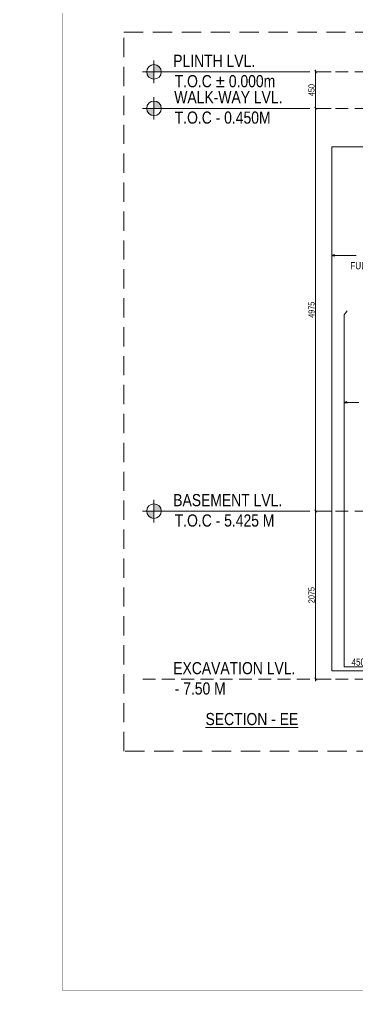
# Model space of a CAD drawing. Header units: millimetres. Extents: x 1112055 to 3390982, y -148532 to 766891.
# Drawn here: x 1737529 to 1754189, y 219244 to 267226 of the extents above; entities that cross this region are included whole.
import ezdxf

# ---------------------------------------------------------------- set-up
doc = ezdxf.new("R2010")
doc.units = ezdxf.units.MM
doc.header["$PDMODE"] = 35
doc.header["$PDSIZE"] = -25
doc.linetypes.add('Hidden', pattern=[9.525, 6.35, -3.175])
for name, color, linetype, lineweight in [('A_Levels', 150, 'Hidden', 13), ('A_Text', 7, 'Continuous', 15), ('B P.C.C', 251, 'Continuous', 0), ('B STEEL', 34, 'Continuous', 15), ('B STEEL TEXT', 7, 'Continuous', 15), ('B TITLE BLOCK', 250, 'Continuous', 0), ('B-COL NO', 7, 'Continuous', 5), ('B-ST DIM', 250, 'Continuous', 18)]:
    doc.layers.add(name, color=color, linetype=linetype, lineweight=lineweight)
doc.styles.add('ARIAL', font='arial.ttf')
doc.styles.add('Q1', font='g13f12d.shx', dxfattribs={"width": 0.8})
doc.styles.add('SWINC', font='swissc.ttf')
doc.dimstyles.new('BH-STD', dxfattribs={"dimscale": 0, "dimtxt": 230, "dimasz": 125, "dimexe": 0, "dimexo": 100, "dimgap": 50, "dimtad": 1, "dimdec": 0, "dimzin": 1, "dimdsep": 46, "dimtxsty": 'Q1', "dimblk": 'ARCHTICK', "dimcen": 1, "dimdle": 100, "dimclrd": 250, "dimclre": 250, "dimclrt": 256, "dimadec": 0, "dimazin": 0, "dimtfac": 1, "dimtdec": 0, "dimtix": 1, "dimtofl": 0, "dimtmove": 0, "dimatfit": 2, "dimfxl": 1, "dimtolj": 1, "dimtzin": 0, "dimlwd": 9, "dimlwe": 9, "dimarcsym": 0})
doc.dimstyles.new('DIM 1', dxfattribs={"dimscale": 0, "dimtxt": 230, "dimasz": 150, "dimexe": 0.18, "dimexo": 0.0625, "dimgap": 0.5, "dimtad": 1, "dimdec": 0, "dimzin": 0, "dimdsep": 46, "dimtxsty": 'ARIAL', "dimblk": 'OBLIQUE', "dimcen": 6, "dimse1": 1, "dimse2": 1, "dimclrd": 256, "dimclrt": 256, "dimadec": 0, "dimazin": 2, "dimtfac": 0.75, "dimtdec": 0, "dimtix": 1, "dimtofl": 0, "dimtmove": 1, "dimatfit": 3, "dimldrblk": 'OPEN30', "dimfxl": 0.18, "dimfrac": 1, "dimtolj": 1, "dimtzin": 0, "dimlwd": -1, "dimarcsym": 0})

# ---------------------------------------------------------------- blocks, each defined once
blk = doc.blocks.new('A$C4C614D4B')
at = {"linetype": 'Continuous', "ltscale": 10}
h = blk.add_hatch(color=256, dxfattribs=at)
h.dxf.hatch_style = 1
h.paths.add_polyline_path([(180, 160), (180, 0), (340, 0, 0.414214)])
h.paths.add_polyline_path([(180, 0), (20, 0, 0.414214), (180, -160)])
for p, q in [((180, 248), (180, -248)), ((-68, 0), (3580, 0))]:
    blk.add_line(p, q, dxfattribs=at)
blk.add_circle((180, 0), 160, dxfattribs=at)
blk = doc.blocks.new('_ArchTick')
at = {"color": 0, "linetype": 'ByBlock', "const_width": 0.15}
blk.add_lwpolyline([(-0.5, -0.5), (0.5, 0.5)], dxfattribs=at)
blk = doc.blocks.new('*D103')
at = {"layer": 'B-ST DIM', "color": 7, "lineweight": 9, "ltscale": 50, "transparency": 16777216}
for p, q in [((1752167, 234533), (1752167, 243033)), ((1752940, 242933), (1752167, 242933))]:
    blk.add_line(p, q, dxfattribs=at)
at = {"layer": 'B-ST DIM', "color": 7, "linetype": 'Hidden', "lineweight": 9, "ltscale": 50, "transparency": 16777216}
blk.add_line((1752940, 234633), (1752167, 234633), dxfattribs=at)
at = {"layer": 'Defpoints', "color": 0, "ltscale": 50, "transparency": 16777216}
for p in [(1752167, 242933), (1753040, 242933), (1753040, 234633)]:
    blk.add_point(p, dxfattribs=at)
at = {"layer": 'B-ST DIM', "color": 7, "lineweight": 9, "ltscale": 50, "transparency": 16777216, "xscale": 150, "yscale": 150, "zscale": 150}
for p, rotation in [((1752167, 242933), 90), ((1752167, 234633), 270)]:
    blk.add_blockref('_ArchTick', p, dxfattribs=dict(at, rotation=rotation))
at = {"layer": 'B-ST DIM', "color": 7, "ltscale": 50, "transparency": 16777216, "insert": (1751963, 238783), "char_height": 300, "attachment_point": 5, "rotation": 90, "style": 'SWINC'}
blk.add_mtext('\\A1;2075', dxfattribs=at)
blk = doc.blocks.new('*D104')
at = {"layer": 'B-ST DIM', "color": 7, "lineweight": 9, "ltscale": 50, "transparency": 16777216}
for p, q in [((1752167, 262933), (1752167, 242833)), ((1752940, 242933), (1752167, 242933))]:
    blk.add_line(p, q, dxfattribs=at)
at = {"layer": 'B-ST DIM', "color": 7, "linetype": 'Hidden', "lineweight": 9, "ltscale": 50, "transparency": 16777216}
blk.add_line((1752940, 262833), (1752167, 262833), dxfattribs=at)
at = {"layer": 'Defpoints', "color": 0, "ltscale": 50, "transparency": 16777216}
for p in [(1753040, 262833), (1752167, 242933), (1753040, 242933)]:
    blk.add_point(p, dxfattribs=at)
at = {"layer": 'B-ST DIM', "color": 7, "lineweight": 9, "ltscale": 50, "transparency": 16777216, "xscale": 150, "yscale": 150, "zscale": 150}
for p, rotation in [((1752167, 262833), 90), ((1752167, 242933), 270)]:
    blk.add_blockref('_ArchTick', p, dxfattribs=dict(at, rotation=rotation))
at = {"layer": 'B-ST DIM', "color": 7, "ltscale": 50, "transparency": 16777216, "insert": (1751963, 252883), "char_height": 300, "attachment_point": 5, "rotation": 90, "style": 'SWINC'}
blk.add_mtext('\\A1;4975', dxfattribs=at)
blk = doc.blocks.new('*D105')
at = {"layer": 'B-ST DIM', "color": 7, "lineweight": 9, "ltscale": 50, "transparency": 16777216}
for p, q in [((1752167, 262733), (1752167, 264733)), ((1752940, 264633), (1752167, 264633))]:
    blk.add_line(p, q, dxfattribs=at)
at = {"layer": 'B-ST DIM', "color": 7, "linetype": 'Hidden', "lineweight": 9, "ltscale": 50, "transparency": 16777216}
blk.add_line((1752940, 262833), (1752167, 262833), dxfattribs=at)
at = {"layer": 'Defpoints', "color": 0, "ltscale": 50, "transparency": 16777216}
for p in [(1752167, 264633), (1753040, 264633), (1753040, 262833)]:
    blk.add_point(p, dxfattribs=at)
at = {"layer": 'B-ST DIM', "color": 7, "lineweight": 9, "ltscale": 50, "transparency": 16777216, "xscale": 150, "yscale": 150, "zscale": 150}
for p, rotation in [((1752167, 264633), 90), ((1752167, 262833), 270)]:
    blk.add_blockref('_ArchTick', p, dxfattribs=dict(at, rotation=rotation))
at = {"layer": 'B-ST DIM', "color": 7, "ltscale": 50, "transparency": 16777216, "insert": (1751963, 263733), "char_height": 300, "attachment_point": 5, "rotation": 90, "style": 'SWINC'}
blk.add_mtext('\\A1;450', dxfattribs=at)
blk = doc.blocks.new('_Oblique')
at = {"color": 0, "linetype": 'ByBlock', "lineweight": -2}
blk.add_line((-0.5, -0.5), (0.5, 0.5), dxfattribs=at)
blk = doc.blocks.new('_Open30')
at = {"color": 0, "linetype": 'ByBlock', "lineweight": -2}
for p, q in [((-1, 0.27), (0, 0)), ((0, 0), (-1, -0.27)), ((0, 0), (-1, 0))]:
    blk.add_line(p, q, dxfattribs=at)

msp = doc.modelspace()

# ---------------------------------------------------------------- linework, layer by layer
at = {"layer": 'A_Levels', "linetype": 'Hidden', "ltscale": 100}
for p, q in [((1743620, 264632.7), (1779206, 264632.7)), ((1743620, 262832.7), (1779206, 262832.7)), ((1743620, 242932.7), (1779206, 242932.7)), ((1743620, 234632.7), (1779206, 234632.7))]:
    msp.add_line(p, q, dxfattribs=at)
at = {"layer": 'B P.C.C', "color": 250, "linetype": 'Hidden', "lineweight": 0, "ltscale": 150}
msp.add_lwpolyline([(1742694.2, 266595.7), (1786569.5, 266595.7), (1786569.5, 231069.4), (1742694.2, 231069.4)], close=True, dxfattribs=at)
at = {"layer": 'B STEEL', "flags": 128}
for points in [[(1754905.2, 260932.7), (1752969, 260932.7), (1752969, 235048.3), (1754663.3, 235048.3)], [(1753726.6, 252832.5), (1753581.2, 252636.5), (1753581.2, 235242), (1755018, 235242)]]:
    msp.add_lwpolyline(points, dxfattribs=at)
at = {"layer": 'B TITLE BLOCK', "color": 1, "const_width": 8.39}
msp.add_lwpolyline([(1739657.8, 219248.5), (1918682.1, 219248.5), (1918682.1, 342636.6), (1739657.8, 342636.6)], close=True, dxfattribs=at)
at = {"layer": 'B TITLE BLOCK', "color": 250, "lineweight": 0, "const_width": 8.39}
msp.add_lwpolyline([(1740704.1, 220294.8), (1917635.8, 220294.8), (1917635.8, 341590.3), (1740704.1, 341590.3)], close=True, dxfattribs=at)

# ---------------------------------------------------------------- block references
at = {"layer": 'A_Levels', "xscale": 2.25, "yscale": 2.25, "zscale": 2.25}
for p in [(1743772, 264632.7), (1743772, 262832.7), (1743772, 242932.7)]:
    msp.add_blockref('A$C4C614D4B', p, dxfattribs=at)

# ---------------------------------------------------------------- texts
at = {"layer": 'A_Text', "style": 'SWINC'}
for s, p in [('PLINTH LVL.', (1745129.9, 264882.2)), ('T.O.C ± 0.000m', (1745202.3, 263876.2)), ('WALK-WAY LVL.', (1745181.1, 263082.2)), ('T.O.C - 0.450M', (1745202.3, 262076.2)), ('BASEMENT LVL.', (1745129.9, 243176.2)), ('T.O.C - 5.425 M', (1745202.3, 242170.2)), ('EXCAVATION LVL.', (1745129.9, 234876.2)), ('- 7.50 M', (1745202.3, 233870.2))]:
    msp.add_text(s, height=600, dxfattribs=at).set_placement(p)
at = {"layer": 'B STEEL TEXT', "lineweight": 9, "style": 'SWINC'}
for s, p in [('FULL HEIGHTS', (1753882.6, 254884.6)), ('450', (1753940.5, 235300.7))]:
    msp.add_text(s, height=350, dxfattribs=at).set_placement(p)
at = {"layer": 'B TITLE BLOCK', "color": 251, "lineweight": 0, "char_height": 464.277, "attachment_point": 2, "style": 'SWINC'}
for insert in [(1902382.5, 243228.6), (2005241.2, 239562.5)]:
    msp.add_mtext_dynamic_manual_height_columns('\\pxsm1,qj;{\\fBankGothic Lt BT|b0|i0|c0|p34;BHOOMI\\P\\ps*,q*;\\fGost|b0|i0|c0|p2;\\H0.8x;- CONSULTANTS -\\C1; }', width=1213989.136, gutter_width=0, heights=[170761.4], dxfattribs=dict(at, insert=insert))
at = {"layer": 'B-COL NO', "color": 3, "lineweight": 15, "style": 'SWINC'}
msp.add_text('%%USECTION - EE', height=600, dxfattribs=at).set_placement((1746724.8, 232359.7))

# ---------------------------------------------------------------- dimensions: what is measured, and where the dimension line sits
at = {"layer": 'B-ST DIM', "ltscale": 50}
for base, p1, p2, angle, picture, middle in [((1752167.1, 264632.7), (1753040.1, 262832.7), (1753040.1, 264632.7), 90, '*D105', (1751963.3, 263732.7)), ((1752167.1, 242932.7), (1753040.1, 262832.7), (1753040.1, 242932.7), 270, '*D104', (1751963.1, 252882.7)), ((1752167.1, 242932.7), (1753040.1, 234632.7), (1753040.1, 242932.7), 90, '*D103', (1751962.9, 238782.7))]:
    dim = msp.add_linear_dim(base=base, p1=p1, p2=p2, angle=angle, dimstyle='BH-STD', override={"dimscale": 1, "dimtxt": 300, "dimasz": 150, "dimlfac": 0.25, "dimtxsty": 'SWINC', "dimclrd": 7, "dimclre": 7, "dimclrt": 7}, dxfattribs=at)
    dim.commit()
    dim.dimension.update_dxf_attribs({"geometry": picture, "text_midpoint": middle})

# ---------------------------------------------------------------- leaders
at = {"layer": 'B STEEL TEXT', "lineweight": 5}
for points in [[(1752969, 255565.3), (1754164.6, 255565.3)], [(1753581.2, 248304.6), (1754294.7, 248304.6)]]:
    msp.add_leader(points, dimstyle='DIM 1', override={"dimscale": 1, "dimtad": 0, "dimtxsty": 'SWINC', "dimfxlon": 1, "dimlwd": 5, "dimarcsym": 2}, dxfattribs=at)

doc.saveas('drawing.dxf')
